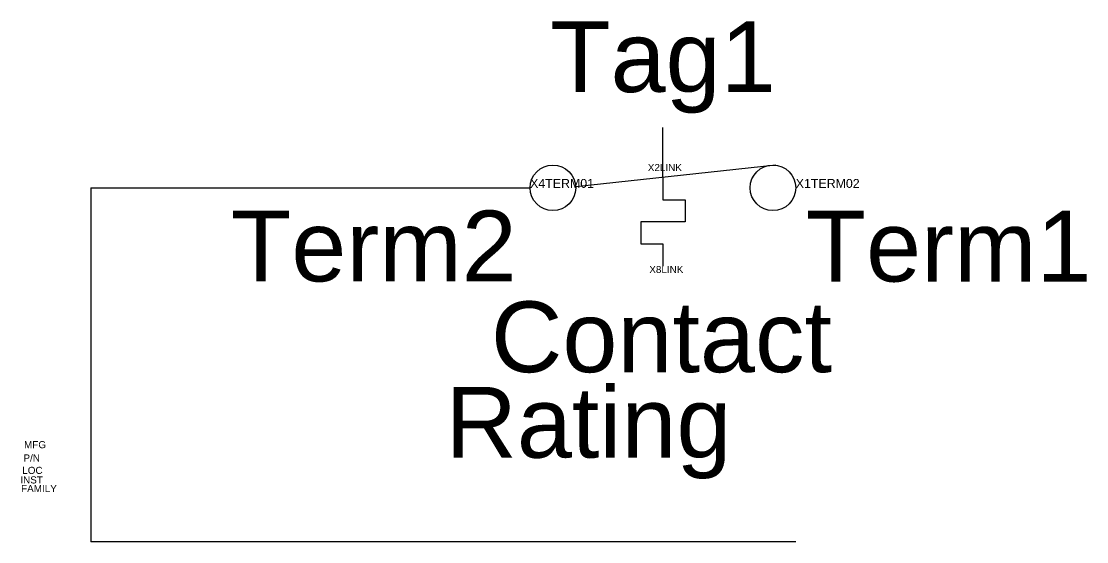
# Model space of a CAD drawing. Header units: inches. Extents: x -3.88 to 0.41, y -0.5 to 0.24.
# Drawn here: x -1.093 to 0.411, y -0.5 to 0.235 of the extents above; entities outside this region: 3.
import ezdxf
from ezdxf.enums import TextEntityAlignment as Align

# ---------------------------------------------------------------- set-up
doc = ezdxf.new("R2010")
doc.units = ezdxf.units.IN
doc.header["$MEASUREMENT"] = 0
doc.layers.add('WIRES', color=7, linetype='Continuous')
doc.styles.add('INERCONNECT TABLES', font='arial.ttf', dxfattribs={"height": 0.1})
doc.styles.add('WD', font='arial.ttf', dxfattribs={"height": 1})

msp = doc.modelspace()

# ---------------------------------------------------------------- linework, layer by layer
for p, q in [((-0.1875, 0.0153), (-0.1875, 0.0853)), ((-0.1875, 0.0153), (-0.1875, -0.0168)), ((-0.1875, -0.0168), (-0.1563, -0.0168)), ((-0.1563, -0.0168), (-0.1563, -0.0481)), ((-0.2188, -0.0481), (-0.2188, -0.0793)), ((-0.1563, -0.0481), (-0.2188, -0.0481)), ((-0.2188, -0.0793), (-0.1875, -0.0793)), ((-0.1875, -0.0793), (-0.1875, -0.1106))]:
    msp.add_line(p, q)
at = {"linetype": 'Continuous'}
msp.add_line((-0.3106, 0.002), (-0.0281, 0.0326), dxfattribs=at)
for centre in [(-0.3428, 0), (-0.0322, 0)]:
    msp.add_circle(centre, 0.0322)
at = {"layer": 'WIRES'}
for p, q in [((-0.995, 0), (-0.375, 0)), ((-0.995, 0), (-0.995, -0.5)), ((0, -0.5), (-0.995, -0.5))]:
    msp.add_line(p, q, dxfattribs=at)

# ---------------------------------------------------------------- texts
at = {"style": 'INERCONNECT TABLES', "flags": 8}
msp.add_attdef('Tag1', text='TAS', height=0.1, dxfattribs=at).set_placement((-0.1875, 0.1353), align=Align.CENTER)
for tag, p in [('Desc1', (-3.5, 0)), ('Desc2', (-3.5, -0.15)), ('Desc3', (-3.5, -0.3))]:
    msp.add_attdef(tag, text='', height=0.1, dxfattribs=at).set_placement(p, align=Align.MIDDLE_RIGHT)
at = {"style": 'WD', "flags": 9}
for tag, p, s, height in [('X2LINK', (-0.2088, 0.0237), '', 0.01), ('X4TERM01', (-0.375, 0), '', 0.0125), ('X1TERM02', (0, 0), '', 0.0125), ('X8LINK', (-0.2067, -0.1204), '', 0.01), ('FAMILY', (-1.0935, -0.4299), 'FLS', 0.01)]:
    msp.add_attdef(tag, p, s, height=height, dxfattribs=at)
at = {"linetype": 'Continuous', "style": 'INERCONNECT TABLES', "flags": 8}
msp.add_attdef('Term2', text='', height=0.1, dxfattribs=at).set_placement((-0.3938, -0.0322), align=Align.TOP_RIGHT)
msp.add_attdef('Term1', text='', height=0.1, dxfattribs=at).set_placement((0.014, -0.0324), align=Align.TOP_LEFT)
at = {"style": 'INERCONNECT TABLES', "flags": 8}
msp.add_attdef('Contact', text='NC', height=0.1, dxfattribs=at).set_placement((-0.1896, -0.1605), align=Align.TOP_CENTER)
msp.add_attdef('Rating', text='', height=0.1, dxfattribs=at).set_placement((-0.2926, -0.4113), align=Align.BOTTOM_CENTER)
at = {"linetype": 'Continuous', "style": 'WD', "flags": 9}
for tag, p in [('MFG', (-1.0738, -0.3679)), ('P/N', (-1.0785, -0.3867)), ('LOC', (-1.0775, -0.4042))]:
    msp.add_attdef(tag, text='', height=0.01, dxfattribs=at).set_placement(p, align=Align.CENTER)
msp.add_attdef('INST', (-1.0945, -0.4177), '', height=0.01, dxfattribs=at)

doc.saveas('drawing.dxf')
